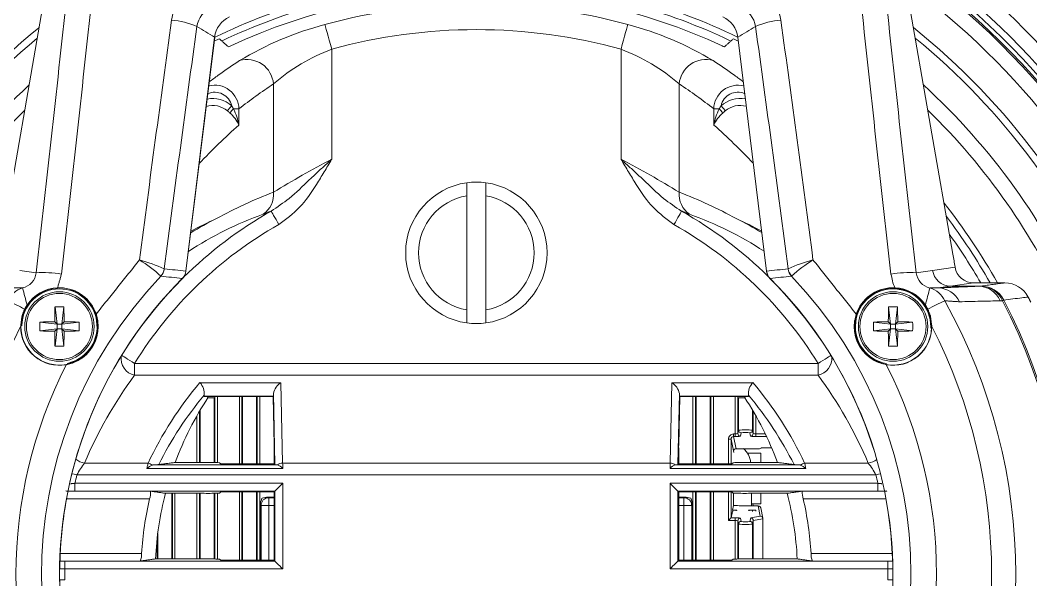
# Model space of a CAD drawing. Extents: x 7 to 113, y 1 to 87.
# Drawn here: x 105.198 to 109.13, y 36.797 to 38.972 of the extents above; entities that cross this region are included whole.
import ezdxf

# ---------------------------------------------------------------- set-up
doc = ezdxf.new("R2010")
doc.units = 0
doc.header["$MEASUREMENT"] = 0
doc.layers.add('OBJECT', color=7, linetype='CONTINUOUS')

msp = doc.modelspace()

# ---------------------------------------------------------------- linework, layer by layer
at = {"layer": 'OBJECT', "lineweight": 15}
for p, q in [((105.3032, 39.1288), (105.1171, 38.063)), ((108.8273, 38.063), (108.6411, 39.1288)), ((105.3032, 39.1283), (105.1171, 38.0625)), ((108.8273, 38.0625), (108.6411, 39.1283)), ((105.8424, 37.997), (105.9541, 38.9067)), ((105.8428, 37.9969), (105.9545, 38.9066)), ((105.9525, 38.8907), (105.9722, 38.9003)), ((105.9545, 38.9066), (105.9541, 38.9067)), ((107.9918, 38.8913), (107.9732, 38.9003)), ((107.9899, 38.9066), (107.9903, 38.9067)), ((107.9899, 38.9066), (108.1016, 37.9969)), ((107.9903, 38.9067), (108.102, 37.997)), ((106.4098, 38.8598), (106.4098, 38.4319)), ((107.5356, 38.8598), (107.5356, 38.4319)), ((106.1832, 38.725), (106.1832, 38.3038)), ((107.7622, 38.725), (107.7622, 38.3038)), ((106.0274, 38.6281), (106.0488, 38.6281)), ((106.0488, 38.6281), (106.0488, 38.565)), ((107.8966, 38.6281), (107.8966, 38.565)), ((107.918, 38.6281), (107.8966, 38.6281)), ((106.9352, 38.2901), (106.9352, 37.8464)), ((107.0102, 37.8464), (107.0102, 38.2901)), ((108.8273, 38.063), (108.8273, 38.0625)), ((105.1962, 38), (105.2597, 37.9909)), ((105.8424, 37.997), (105.8428, 37.9969)), ((108.1016, 37.9969), (108.102, 37.997)), ((108.6847, 37.9909), (108.7482, 38)), ((108.7482, 38), (108.8357, 38.0126)), ((105.8282, 37.9677), (105.8284, 37.9676)), ((108.116, 37.9676), (108.1161, 37.9677)), ((108.9075, 37.9515), (108.8172, 37.9385)), ((109.0296, 37.9515), (108.9075, 37.9515)), ((108.8172, 37.9385), (108.7704, 37.9318)), ((108.8172, 37.9385), (108.9278, 37.9385)), ((105.3331, 37.858), (105.3409, 37.791)), ((105.3673, 37.858), (105.3594, 37.791)), ((108.5771, 37.858), (108.5849, 37.791)), ((108.6113, 37.858), (108.6034, 37.791)), ((105.2035, 37.7961), (105.2067, 37.8152)), ((105.2739, 37.7988), (105.3409, 37.791)), ((105.3409, 37.791), (105.3318, 37.8001)), ((105.3685, 37.8001), (105.3594, 37.791)), ((105.4265, 37.7988), (105.3594, 37.791)), ((108.5179, 37.7988), (108.5849, 37.791)), ((108.5849, 37.791), (108.5758, 37.8001)), ((108.6125, 37.8001), (108.6034, 37.791)), ((108.6705, 37.7988), (108.6034, 37.791)), ((105.2739, 37.7646), (105.3409, 37.7725)), ((105.3318, 37.7634), (105.3409, 37.7725)), ((105.3331, 37.7055), (105.3409, 37.7725)), ((105.3409, 37.791), (105.3594, 37.791)), ((105.3409, 37.791), (105.3409, 37.7725)), ((105.3594, 37.7725), (105.3409, 37.7725)), ((105.3594, 37.7725), (105.3594, 37.791)), ((105.3673, 37.7055), (105.3594, 37.7725)), ((105.3594, 37.7725), (105.3685, 37.7634)), ((105.4265, 37.7646), (105.3594, 37.7725)), ((108.5179, 37.7646), (108.5849, 37.7725)), ((108.5758, 37.7634), (108.5849, 37.7725)), ((108.5771, 37.7055), (108.5849, 37.7725)), ((108.5849, 37.791), (108.5849, 37.7725)), ((108.5849, 37.791), (108.6034, 37.791)), ((108.6034, 37.7725), (108.5849, 37.7725)), ((108.6034, 37.7725), (108.6034, 37.791)), ((108.6034, 37.7725), (108.6125, 37.7634)), ((108.6705, 37.7646), (108.6034, 37.7725)), ((108.6113, 37.7055), (108.6034, 37.7725)), ((105.4284, 37.6537), (105.4385, 37.6605)), ((105.6427, 37.5922), (105.6427, 37.6382)), ((105.6427, 37.6382), (108.3026, 37.6382)), ((108.3026, 37.5922), (108.3026, 37.6382)), ((108.5587, 37.636), (108.5681, 37.634)), ((108.3026, 37.5922), (105.6427, 37.5922)), ((105.8969, 37.5634), (106.2124, 37.5634)), ((106.2124, 37.5634), (106.2189, 37.2506)), ((107.733, 37.5634), (107.7265, 37.2506)), ((108.0485, 37.5634), (107.733, 37.5634)), ((106.1886, 37.2449), (106.1828, 37.5214)), ((107.7568, 37.2449), (107.7626, 37.5214)), ((106.1824, 37.5104), (105.9132, 37.5104)), ((105.9289, 37.5094), (106.1814, 37.5094)), ((105.9525, 37.5046), (105.9525, 37.253)), ((105.955, 37.2529), (105.955, 37.5094)), ((105.965, 37.5094), (105.965, 37.2527)), ((106.0504, 37.248), (106.0504, 37.5094)), ((106.0604, 37.5094), (106.0604, 37.248)), ((106.0629, 37.248), (106.0629, 37.5094)), ((106.1175, 37.5094), (106.1175, 37.248)), ((106.12, 37.248), (106.12, 37.5094)), ((106.13, 37.5094), (106.13, 37.248)), ((106.1824, 37.5104), (106.1814, 37.5094)), ((106.1814, 37.5094), (106.1853, 37.321)), ((107.764, 37.5094), (107.7601, 37.321)), ((107.763, 37.5104), (107.764, 37.5094)), ((107.763, 37.5104), (108.0322, 37.5104)), ((108.0165, 37.5094), (107.764, 37.5094)), ((107.8154, 37.248), (107.8154, 37.5094)), ((107.8254, 37.5094), (107.8254, 37.248)), ((107.8279, 37.248), (107.8279, 37.5094)), ((107.8825, 37.5094), (107.8825, 37.248)), ((107.885, 37.248), (107.885, 37.5094)), ((107.895, 37.5094), (107.895, 37.248)), ((107.9804, 37.3639), (107.9804, 37.5094)), ((107.9904, 37.5094), (107.9904, 37.3656)), ((107.9929, 37.3782), (107.9929, 37.5046)), ((105.8954, 37.4521), (105.8954, 37.2532)), ((105.8979, 37.2532), (105.8979, 37.4564)), ((108.0475, 37.4564), (108.0475, 37.3782)), ((108.05, 37.3656), (108.05, 37.4521)), ((105.8854, 37.2532), (105.8854, 37.4348)), ((108.06, 37.4348), (108.06, 37.3639)), ((107.9738, 37.3639), (107.9804, 37.3639)), ((107.9738, 37.3539), (107.9738, 37.3639)), ((107.9804, 37.3539), (107.9804, 37.3639)), ((107.9904, 37.3656), (107.9929, 37.3782)), ((108.0029, 37.3683), (108.0004, 37.3557)), ((108.04, 37.3557), (108.0375, 37.3683)), ((108.0475, 37.3782), (108.05, 37.3656)), ((108.06, 37.3639), (108.06, 37.3539)), ((108.06, 37.3639), (108.0973, 37.3639)), ((107.9539, 37.248), (107.9539, 37.3438)), ((107.9639, 37.3438), (107.9539, 37.3438)), ((107.9639, 37.3438), (107.9639, 37.248)), ((107.9741, 37.2924), (107.9639, 37.3438)), ((107.9738, 37.3539), (107.9832, 37.3067)), ((107.9804, 37.3539), (107.9738, 37.3539)), ((108.1021, 37.3539), (108.06, 37.3539)), ((106.1854, 37.3095), (106.1854, 37.248)), ((107.76, 37.3095), (107.76, 37.248)), ((107.9732, 37.2975), (107.9741, 37.2933)), ((107.9832, 37.3067), (108.0697, 37.3067)), ((108.0801, 37.2897), (108.0264, 37.2897)), ((108.0804, 37.3107), (108.0797, 37.3076)), ((108.0801, 37.2897), (108.0801, 37.2532)), ((108.0877, 37.3107), (108.0804, 37.3107)), ((105.4479, 37.2506), (105.6952, 37.2506)), ((105.7177, 37.2443), (106.1976, 37.2443)), ((105.9137, 37.2532), (105.8008, 37.2532)), ((105.9737, 37.2522), (105.9779, 37.248)), ((106.1854, 37.248), (105.9779, 37.248)), ((106.1886, 37.2449), (106.1854, 37.248)), ((106.2189, 37.2506), (107.7265, 37.2506)), ((108.2277, 37.2443), (107.7478, 37.2443)), ((107.7568, 37.2449), (107.76, 37.248)), ((107.76, 37.248), (107.9675, 37.248)), ((107.9717, 37.2522), (107.9675, 37.248)), ((108.0317, 37.2532), (108.1446, 37.2532)), ((108.4974, 37.2506), (108.2502, 37.2506)), ((108.5272, 37.2046), (105.4182, 37.2046)), ((106.2191, 37.2298), (105.6908, 37.2298)), ((107.7263, 37.2298), (108.2545, 37.2298)), ((105.4105, 37.1721), (105.4105, 37.1421)), ((105.4105, 37.1721), (106.2191, 37.1721)), ((106.2191, 37.1721), (106.2191, 36.8393)), ((108.5349, 37.1721), (107.7263, 37.1721)), ((107.7263, 37.1721), (107.7263, 36.8393)), ((108.5349, 37.1721), (108.5349, 37.1421)), ((105.3835, 37.1416), (105.7044, 37.1416)), ((106.1891, 37.1421), (105.4105, 37.1421)), ((105.763, 37.1332), (105.9137, 37.1332)), ((105.7875, 37.1332), (105.7875, 36.8782)), ((105.79, 36.8782), (105.79, 37.1332)), ((105.8, 37.1332), (105.8, 36.8782)), ((105.8854, 36.8782), (105.8854, 37.1332)), ((105.8954, 37.1332), (105.8954, 36.8782)), ((105.8979, 36.8782), (105.8979, 37.1332)), ((105.9525, 37.1335), (105.9525, 36.878)), ((105.955, 36.8779), (105.955, 37.1335)), ((105.965, 37.1337), (105.965, 36.8777)), ((105.9779, 37.1385), (105.9737, 37.1343)), ((105.9779, 37.1385), (106.1854, 37.1385)), ((106.0504, 36.873), (106.0504, 37.1385)), ((106.0604, 37.1385), (106.0604, 36.873)), ((106.0629, 36.873), (106.0629, 37.1385)), ((106.1175, 37.1385), (106.1175, 36.873)), ((106.12, 36.873), (106.12, 37.1385)), ((106.13, 37.1385), (106.13, 36.873)), ((106.1891, 37.1421), (106.1854, 37.1385)), ((106.1854, 37.1385), (106.1854, 36.873)), ((106.1891, 36.8693), (106.1891, 37.1421)), ((107.7563, 37.1421), (107.76, 37.1385)), ((107.7563, 37.1421), (108.5349, 37.1421)), ((107.7563, 36.8693), (107.7563, 37.1421)), ((107.9675, 37.1385), (107.76, 37.1385)), ((107.76, 37.1385), (107.76, 36.873)), ((107.8154, 36.873), (107.8154, 37.1385)), ((107.8254, 37.1385), (107.8254, 36.873)), ((107.8279, 36.873), (107.8279, 37.1385)), ((107.8825, 37.1385), (107.8825, 36.873)), ((107.885, 36.873), (107.885, 37.1385)), ((107.895, 37.1385), (107.895, 36.873)), ((107.9539, 37.0281), (107.9539, 37.1385)), ((107.9639, 37.1385), (107.9639, 37.0381)), ((107.9675, 37.1385), (107.9717, 37.1343)), ((107.9739, 37.134), (107.9739, 37.0858)), ((108.1824, 37.1332), (108.0317, 37.1332)), ((108.0439, 37.0849), (108.0439, 37.1332)), ((108.0801, 37.1332), (108.0801, 37.0928)), ((108.5609, 37.1416), (108.241, 37.1416)), ((105.3781, 37.1116), (105.3781, 37.1135)), ((105.7008, 37.1116), (105.3781, 37.1116)), ((106.1327, 36.873), (106.1327, 37.0882)), ((106.1348, 37.0861), (106.1327, 37.0882)), ((106.1348, 36.873), (106.1348, 37.0861)), ((106.1348, 37.0861), (106.1648, 37.0861)), ((106.1854, 37.1182), (106.1627, 37.1182)), ((106.1627, 37.1182), (106.1648, 37.1161)), ((106.1648, 37.1161), (106.1648, 37.0861)), ((106.1648, 37.1161), (106.1854, 37.1161)), ((106.1854, 37.0861), (106.1648, 37.0861)), ((106.1648, 37.0861), (106.1648, 36.873)), ((107.7827, 37.1182), (107.76, 37.1182)), ((107.76, 37.1161), (107.7806, 37.1161)), ((107.7806, 37.0861), (107.76, 37.0861)), ((107.7806, 37.1161), (107.7827, 37.1182)), ((107.7806, 37.0861), (107.7806, 37.1161)), ((107.7806, 36.873), (107.7806, 37.0861)), ((107.7806, 37.0861), (107.8106, 37.0861)), ((107.8127, 37.0882), (107.8106, 37.0861)), ((107.8106, 37.0861), (107.8106, 36.873)), ((107.8127, 36.873), (107.8127, 37.0882)), ((107.9699, 37.0682), (107.9734, 37.0858)), ((107.9739, 37.0884), (107.9734, 37.0858)), ((107.9734, 37.0858), (107.981, 37.0858)), ((108.0647, 37.0848), (108.0398, 37.0848)), ((108.0647, 37.0849), (108.0411, 37.0849)), ((108.0801, 37.0928), (108.0439, 37.0928)), ((108.0647, 37.0849), (108.0647, 37.0848)), ((108.0697, 37.0844), (108.0647, 37.0848)), ((108.0777, 37.0443), (108.0697, 37.0844)), ((108.2445, 37.1116), (108.5667, 37.1116)), ((107.9639, 37.0381), (107.9688, 37.0629)), ((107.9703, 37.0682), (107.9688, 37.0682)), ((107.9703, 37.0682), (107.9703, 37.0628)), ((107.9835, 37.0682), (107.9703, 37.0682)), ((107.9858, 37.0682), (107.9835, 37.0682)), ((107.9835, 37.0682), (107.9835, 37.0653)), ((107.9858, 37.0662), (107.9858, 37.0682)), ((108.032, 37.0682), (108.032, 37.0662)), ((108.0343, 37.0682), (108.032, 37.0682)), ((108.0475, 37.0682), (108.0343, 37.0682)), ((108.0343, 37.0682), (108.0343, 37.0653)), ((108.0475, 37.0682), (108.0475, 37.0628)), ((108.0602, 37.0682), (108.0475, 37.0682)), ((108.0602, 37.0682), (108.0602, 37.0633)), ((108.0875, 37.0361), (108.0795, 37.0764)), ((107.9804, 37.0281), (107.9539, 37.0281)), ((107.9638, 37.038), (107.9804, 37.038)), ((107.9804, 37.038), (107.9804, 37.0281)), ((107.9804, 36.8777), (107.9804, 37.0281)), ((107.9929, 37.0138), (107.9904, 37.0263)), ((107.9904, 37.0263), (107.9904, 36.8779)), ((107.9929, 36.878), (107.9929, 37.0138)), ((108.0004, 37.0363), (108.0029, 37.0238)), ((108.0375, 37.0238), (108.0402, 37.0373)), ((108.0402, 37.0373), (108.0777, 37.0443)), ((108.0502, 37.0272), (108.0475, 37.0138)), ((108.0475, 37.0138), (108.0475, 36.8782)), ((108.0877, 37.0346), (108.0502, 37.0276)), ((108.0502, 37.0272), (108.0502, 37.0276)), ((108.0502, 36.8782), (108.0502, 37.0272)), ((108.0877, 37.0342), (108.0877, 37.0346)), ((108.0877, 37.0342), (108.0877, 36.8782)), ((105.7329, 36.8782), (105.7329, 36.9774)), ((105.7304, 36.9565), (105.7304, 36.8782)), ((105.3534, 36.8699), (105.3534, 36.8998)), ((105.3534, 36.8998), (105.67, 36.8998)), ((108.5913, 36.8998), (108.2754, 36.8998)), ((105.3534, 36.8699), (105.3519, 36.8699)), ((105.6648, 36.8699), (105.3534, 36.8699)), ((105.3711, 36.8393), (105.3711, 36.8693)), ((105.3711, 36.8693), (106.1891, 36.8693)), ((105.9137, 36.8782), (105.7241, 36.8782)), ((105.9737, 36.8772), (105.9779, 36.873)), ((106.1854, 36.873), (105.9779, 36.873)), ((106.1891, 36.8693), (106.1854, 36.873)), ((107.7563, 36.8693), (107.76, 36.873)), ((108.5743, 36.8693), (107.7563, 36.8693)), ((107.76, 36.873), (107.9675, 36.873)), ((107.9717, 36.8772), (107.9675, 36.873)), ((108.0317, 36.8782), (108.2213, 36.8782)), ((108.2805, 36.8699), (108.592, 36.8699)), ((108.5743, 36.8393), (108.5743, 36.8693)), ((108.592, 36.8699), (108.592, 36.884)), ((106.2191, 36.8393), (105.3711, 36.8393)), ((107.7263, 36.8393), (108.5743, 36.8393))]:
    msp.add_line(p, q, dxfattribs=at)
at = {"layer": 'OBJECT', "lineweight": 15, "flags": 128}
for points in [[(106.4098, 38.8598), (106.4049, 38.8776), (106.4002, 38.8947), (106.3958, 38.9107), (106.3918, 38.9249), (106.3885, 38.9369), (106.386, 38.9463), (106.3842, 38.9526), (106.3833, 38.9558)], [(107.5356, 38.8598), (107.5405, 38.8776), (107.5452, 38.8947), (107.5496, 38.9107), (107.5536, 38.9249), (107.5569, 38.9369), (107.5594, 38.9463), (107.5612, 38.9526), (107.5621, 38.9558)], [(106.0039, 38.6206), (106.0053, 38.6222), (106.007, 38.6242), (106.0089, 38.6264), (106.011, 38.6288), (106.0133, 38.6314), (106.0156, 38.6342), (106.0181, 38.637), (106.0206, 38.6399)], [(107.9415, 38.6206), (107.9401, 38.6222), (107.9384, 38.6242), (107.9365, 38.6264), (107.9344, 38.6288), (107.9321, 38.6314), (107.9298, 38.6342), (107.9273, 38.637), (107.9248, 38.6399)], [(106.1744, 38.2304), (106.1754, 38.2286), (106.1773, 38.2252), (106.1802, 38.2201), (106.1838, 38.2136), (106.1882, 38.2059), (106.1931, 38.1973), (106.1983, 38.188), (106.2038, 38.1783)], [(107.771, 38.2304), (107.77, 38.2286), (107.7681, 38.2252), (107.7652, 38.2201), (107.7615, 38.2136), (107.7572, 38.2059), (107.7523, 38.1973), (107.747, 38.188), (107.7416, 38.1783)], [(109.0248, 37.8846), (109.0244, 37.8845), (109.024, 37.8842), (109.0235, 37.884), (109.0229, 37.8837), (109.0223, 37.8834), (109.0216, 37.883), (109.0208, 37.8826), (109.02, 37.8821)], [(105.2059, 37.8226), (105.2003, 37.7767), (105.2005, 37.7715)], [(108.7428, 37.7612), (108.7441, 37.7767), (108.7385, 37.8226)], [(105.5921, 37.6694), (105.5936, 37.6685), (105.5969, 37.6664), (105.6019, 37.6634), (105.6082, 37.6594), (105.6158, 37.6548), (105.6242, 37.6496), (105.6333, 37.644), (105.6427, 37.6382)], [(108.3525, 37.6689), (108.3518, 37.6685), (108.3485, 37.6664), (108.3435, 37.6634), (108.3372, 37.6594), (108.3296, 37.6548), (108.3212, 37.6496), (108.3121, 37.644), (108.3026, 37.6382)], [(105.3988, 37.2094), (105.4075, 37.2073), (105.4182, 37.2046)], [(108.5456, 37.2092), (108.5379, 37.2073), (108.5272, 37.2046)], [(106.2191, 37.1721), (106.2133, 37.1663), (106.2077, 37.1608), (106.2026, 37.1556), (106.1981, 37.1511), (106.1943, 37.1474), (106.1915, 37.1446), (106.1898, 37.1428), (106.1891, 37.1421)], [(107.7263, 37.1721), (107.7321, 37.1663), (107.7376, 37.1608), (107.7428, 37.1556), (107.7473, 37.1511), (107.751, 37.1474), (107.7539, 37.1446), (107.7556, 37.1428), (107.7563, 37.1421)], [(108.0502, 37.0849), (108.0499, 37.0859), (108.0482, 37.0928)], [(107.9638, 37.038), (107.9635, 37.0377), (107.9628, 37.037), (107.9619, 37.0361), (107.9606, 37.0348), (107.9591, 37.0333), (107.9575, 37.0317), (107.9557, 37.0299), (107.9539, 37.0281)], [(106.2191, 36.8393), (106.2133, 36.8451), (106.2077, 36.8507), (106.2026, 36.8558), (106.1981, 36.8603), (106.1943, 36.8641), (106.1915, 36.8669), (106.1898, 36.8686), (106.1891, 36.8693)], [(107.7263, 36.8393), (107.7321, 36.8451), (107.7376, 36.8507), (107.7428, 36.8558), (107.7473, 36.8603), (107.751, 36.8641), (107.7539, 36.8669), (107.7556, 36.8686), (107.7563, 36.8693)]]:
    msp.add_lwpolyline(points, dxfattribs=at)
at = {"layer": 'OBJECT', "lineweight": 15}
for centre, radius in [((105.3502, 37.7817), 0.135), ((105.3502, 37.7817), 0.1287), ((108.5942, 37.7817), 0.135), ((108.5942, 37.7817), 0.1287)]:
    msp.add_circle(centre, radius, dxfattribs=at)
for centre, radius, start, end in [((106.9727, 36.8182), 3.76, 16.2407, 79.9508), ((106.9727, 36.8182), 3.76, 108.032, 163.7593), ((106.9727, 36.8182), 3.0068, 93.8025, 160.2009), ((106.9727, 36.8182), 3.0068, 19.7991, 86.1975), ((106.9727, 36.8182), 2.9472, 93.9337, 159.5632), ((106.9727, 36.8182), 2.9472, 20.4368, 86.0663), ((106.9725, 36.818), 3.3058, 37.8845, 52.1155), ((107.0395, 36.885), 3.2124, 37.675, 52.325), ((106.9727, 36.8182), 2.9217, 121.1451, 159.3669), ((106.9727, 36.8182), 2.901, 121.6184, 159.7287), ((106.9727, 36.8182), 2.9067, 121.4467, 159.3669), ((106.9727, 36.8182), 2.9217, 20.6331, 58.8549), ((106.9727, 36.8182), 2.9067, 20.6331, 58.5533), ((106.9727, 36.8182), 2.901, 20.2713, 58.3816), ((106.9727, 36.8182), 2.3227, 95.19, 115.9848), ((106.9727, 36.8182), 2.3227, 64.0424, 84.81), ((106.9727, 36.8182), 2.841, 126.047, 159.2386), ((-33.9186, 53.9231), 140.0872, 353.469591, 353.925431), ((-35.4294, 54.0091), 141.6965, 353.506879, 353.96012), ((105.9864, 38.9444), 0.2017, 114.6398, 172.0362), ((106.9727, 36.8182), 2.2979, 95.19, 115.4799), ((106.9727, 36.8182), 2.2979, 64.5353, 84.81), ((107.958, 38.9444), 0.2017, 7.9672, 65.3569), ((249.3529, 54.0068), 141.6755, 186.039846, 186.493154), ((247.863, 53.9231), 140.0872, 186.074569, 186.530409), ((106.9727, 36.8182), 2.841, 20.7614, 53.9816), ((106.9727, 36.8182), 2.2663, 65.0518, 114.9482), ((105.984, 38.9326), 0.1, 113.3876, 171.2017), ((106.9727, 36.8182), 2.2174, 74.5854, 105.4146), ((107.9605, 38.9326), 0.0999, 8.7784, 66.6324), ((247.4807, 19.4991), 143.0259, 172.174749, 172.551256), ((105.7698, 38.6942), 0.2786, 65.5444, 86.5355), ((106.0519, 38.895), 0.0985, 113.545, 173.203), ((107.8925, 38.895), 0.0985, 6.7996, 66.4524), ((108.1746, 38.6942), 0.2786, 93.4645, 114.4556), ((-33.5363, 19.4991), 143.0259, 7.448744, 7.825251), ((106.9727, 36.8182), 2.7223, 128.6961, 158.2371), ((245.9939, 19.581), 141.4409, 172.130031, 172.515096), ((106.7134, 37.7104), 1.2884, 104.8429, 120.9455), ((106.9727, 36.8182), 2.1178, 74.5854, 105.4146), ((107.232, 37.7104), 1.2884, 59.0545, 75.1571), ((-32.0639, 19.5791), 141.4554, 7.484924, 7.869949), ((106.9727, 36.8182), 2.7223, 21.7629, 51.3353), ((106.9727, 36.8182), 2.6951, 129.3545, 157.3213), ((106.9727, 36.8182), 2.6951, 22.6787, 50.6776), ((106.0026, 38.8967), 0.0276, 279.6985, 300.8582), ((106.6762, 38.1542), 0.7542, 110.6874, 130.8196), ((107.2691, 38.1542), 0.7542, 49.1804, 69.3126), ((107.9428, 38.8967), 0.0276, 239.1418, 260.3015), ((106.0805, 38.7167), 0.103, 4.5856, 106.7283), ((107.8649, 38.7167), 0.103, 73.2717, 175.4144), ((106.9727, 36.8182), 2.5781, 132.4736, 156.1759), ((105.9548, 38.6259), 0.094, 1.3325, 104.5684), ((107.4867, 36.7742), 2.3462, 123.7502, 127.798), ((106.4587, 36.7742), 2.3462, 52.202, 56.2498), ((107.9904, 38.6261), 0.0938, 75.917, 178.7753), ((106.9727, 36.8182), 2.5781, 23.8241, 47.5622), ((105.9457, 38.5548), 0.1133, 48.6656, 100.5764), ((105.9551, 38.6257), 0.067, 12.1665, 114.3453), ((107.99, 38.626), 0.0666, 66.2124, 168), ((107.9994, 38.5555), 0.1126, 79.7346, 131.4484), ((106.9727, 36.8182), 2.5186, 134.2685, 155.8244), ((105.9461, 38.5489), 0.0921, 51.0889, 105.5235), ((106.1137, 38.5427), 0.1214, 135.3088, 145.3865), ((105.8273, 38.5251), 0.225, 10.2132, 27.2366), ((108.118, 38.5251), 0.225, 152.7634, 169.7868), ((107.8317, 38.5427), 0.1214, 34.6135, 44.6912), ((107.999, 38.5497), 0.0913, 74.8027, 129.0561), ((106.9727, 36.8182), 2.5186, 24.1756, 45.7698), ((105.9272, 38.5103), 0.1333, 24.2429, 49.506), ((108.0182, 38.5103), 0.1333, 130.494, 155.7571), ((108.1102, 35.1598), 3.6875, 117.459, 121.504), ((105.8352, 35.1598), 3.6875, 58.496, 62.541), ((106.9727, 38.0682), 0.275, 82.1625, 97.8375), ((106.7553, 36.7753), 1.632, 110.5201, 119.1065), ((106.0901, 38.295), 0.0936, 304.7211, 5.4021), ((106.9727, 38.0682), 0.275, 97.8375, 262.1625), ((106.9727, 38.0682), 0.275, 277.8375, 82.1625), ((107.8553, 38.295), 0.0936, 174.5979, 235.2789), ((107.1901, 36.7753), 1.632, 60.8935, 69.4799), ((106.9727, 38.0682), 0.225, 99.5941, 260.4059), ((106.9727, 38.0682), 0.225, 279.5941, 80.4059), ((106.9727, 36.8182), 1.6222, 119.4806, 134.6763), ((106.9727, 36.8182), 1.6222, 45.5018, 60.5194), ((106.9727, 36.8182), 2.3227, 29.2024, 38.4121), ((106.5929, 36.9441), 1.3509, 109.4377, 123.2503), ((106.5985, 36.9184), 1.4323, 116.4073, 120.9836), ((107.3538, 36.9471), 1.3477, 56.7807, 70.5724), ((107.3494, 36.9231), 1.427, 59.055, 63.5981), ((106.9727, 36.8182), 2.2979, 29.5488, 37.251), ((106.9727, 36.8182), 1.5624, 119.4806, 148.3453), ((106.9727, 36.8182), 1.5624, 31.6547, 60.5194), ((106.9727, 36.8182), 2.2663, 30.0031, 35.6618), ((105.2928, 37.4651), 0.6838, 48.6067, 57.3439), ((105.5009, 37.4476), 0.6146, 65.2548, 74.8295), ((108.4433, 37.4481), 0.6142, 105.1669, 114.7487), ((108.651, 37.4659), 0.6828, 122.6497, 131.3998), ((105.4349, 37.4704), 3.4437, 9.0586, 9.9008), ((105.1916, 37.9982), 0.0684, 282.7202, 353.8512), ((105.2825, 37.5046), 0.4868, 81.0575, 92.6887), ((105.7083, 38.0126), 0.0503, 316.658, 352.1924), ((105.7087, 38.0117), 0.0502, 317.0791, 353.0529), ((105.7925, 38.0031), 0.0502, 315.3228, 353.0261), ((105.7931, 38.003), 0.05, 314.8733, 353), ((108.1513, 38.003), 0.05, 187, 225.1267), ((108.1519, 38.0031), 0.0502, 186.9735, 224.6774), ((108.2357, 38.0117), 0.0502, 186.9474, 222.9205), ((108.2361, 38.0126), 0.0503, 187.8074, 223.3422), ((108.6619, 37.5046), 0.4868, 87.3113, 98.9425), ((108.7528, 37.9982), 0.0685, 186.1584, 257.2701), ((108.8176, 38.0083), 0.0698, 186.8424, 269.6828), ((108.9077, 38.0245), 0.0731, 189.4121, 269.8171), ((106.9579, 36.8187), 1.6771, 136.297, 224.2608), ((106.9722, 36.8187), 1.6214, 134.8733, 225.7304), ((106.9722, 36.8187), 1.6211, 134.8733, 180), ((105.4835, 35.3887), 2.602, 82.3863, 84.2213), ((106.9722, 36.8187), 1.6211, 314.8733, 45.1267), ((108.4609, 35.3883), 2.6024, 95.7789, 97.6135), ((106.9722, 36.8187), 1.6214, 314.8733, 45.1267), ((106.9865, 36.8187), 1.6771, 316.2965, 43.7035), ((109.0297, 37.8498), 0.1016, 27.1537, 90.0593), ((105.2308, 37.8454), 0.0894, 105.6603, 156.0862), ((105.3502, 37.7817), 0.1464, 90, 178.8755), ((104.0314, 37.5878), 1.2245, 13.088, 16.3005), ((105.3494, 37.7828), 0.1498, 92.3641, 146.7108), ((105.3509, 37.7804), 0.1512, 92.9157, 146.3608), ((105.3502, 37.7816), 0.1511, 22.6673, 92.6645), ((105.2529, 37.928), 0.0904, 2.167, 2.8416), ((105.3502, 37.7816), 0.1501, 22.6702, 92.6651), ((105.3502, 37.7817), 0.1464, 286.266, 90), ((108.5942, 37.7817), 0.1474, 90, 253.7192), ((108.5942, 37.7817), 0.1464, 359.3219, 260.1244), ((108.5942, 37.7816), 0.1511, 87.3355, 157.3327), ((108.5942, 37.7816), 0.1501, 87.3345, 157.3302), ((108.5942, 37.7817), 0.1474, 357.554, 90), ((108.5951, 37.783), 0.1497, 33.2592, 87.6659), ((108.6989, 37.9277), 0.0978, 177.1761, 177.7995), ((108.5937, 37.7808), 0.1509, 33.5688, 87.1548), ((109.9135, 37.5876), 1.2251, 163.7002, 166.9113), ((108.7136, 37.8454), 0.0894, 23.914, 74.3397), ((108.768, 37.8391), 0.0927, 24.6916, 88.5033), ((108.9253, 37.8454), 0.0932, 23.0897, 88.4743), ((108.9342, 37.8457), 0.0932, 23.0052, 88.4727), ((108.9362, 37.8395), 0.0994, 27.0034, 89.7484), ((104.845, 37.193), 0.7529, 60.5871, 66.1724), ((109.0994, 37.193), 0.7528, 113.8275, 119.4129), ((106.8896, 36.8187), 2.182, 330.8479, 29.1521), ((106.9722, 36.8187), 2.3074, 332.557, 27.443), ((106.9722, 36.8187), 2.3128, 332.557, 27.443), ((105.2126, 37.8438), 0.0054, 54.4106, 67.2145), ((105.2235, 37.8635), 0.00166, 24.3488, 68.2109), ((107.4635, 37.7838), 2.1318, 178.0045, 179.5615), ((105.3502, 37.5296), 0.3288, 87.0153, 92.9847), ((103.2364, 37.7838), 2.1322, 0.4385, 1.9952), ((105.3502, 37.7817), 0.1474, 281.6987, 21.7182), ((105.4913, 37.8352), 0.00497, 109.7417, 121.5605), ((105.3502, 37.7817), 0.15, 8.0526, 22.6139), ((108.5942, 37.7817), 0.15, 157.6297, 171.7872), ((108.453, 37.8347), 0.00477, 58.424, 70.7438), ((108.4531, 37.8352), 0.00498, 58.4506, 70.2473), ((110.7089, 37.7837), 2.1332, 178.005, 179.561), ((108.5942, 37.5296), 0.3288, 87.0153, 92.9847), ((106.4794, 37.7837), 2.1332, 0.439, 1.995), ((108.7209, 37.8635), 0.00166, 111.8032, 155.6464), ((108.7318, 37.8438), 0.0054, 112.7855, 125.5894), ((105.204, 37.8191), 0.00357, 60.7705, 79.405), ((105.2041, 37.8194), 0.0037, 60.9683, 78.9288), ((105.6022, 37.7817), 0.3287, 177.0144, 182.9856), ((105.3482, 35.668), 2.1322, 90.4385, 91.9952), ((105.3522, 35.668), 2.1322, 88.0048, 89.5615), ((105.0982, 37.7817), 0.3287, 357.0144, 2.9856), ((105.3493, 37.7821), 0.1509, 306.2542, 7.8553), ((105.3508, 37.7813), 0.1507, 306.0614, 8.2179), ((105.4945, 37.8255), 0.00471, 105.5176, 117.9568), ((105.499, 37.8069), 0.00378, 265.3877, 283.0947), ((105.499, 37.8066), 0.00388, 265.3832, 282.6482), ((106.9727, 38.0682), 0.275, 262.1625, 277.8375), ((108.5936, 37.7813), 0.1506, 171.7746, 233.9461), ((108.5953, 37.7822), 0.151, 172.1733, 233.7172), ((108.4454, 37.8066), 0.00388, 257.3532, 274.6154), ((108.4454, 37.8069), 0.00377, 256.9033, 274.6132), ((108.4499, 37.8255), 0.00471, 62.0487, 74.477), ((108.8462, 37.7817), 0.3287, 177.0144, 182.9856), ((108.5922, 35.668), 2.1322, 90.4385, 91.9952), ((108.5962, 35.668), 2.1322, 88.0048, 89.5615), ((108.3422, 37.7817), 0.3287, 357.0144, 2.9856), ((108.7403, 37.8194), 0.00371, 101.0796, 119.0182), ((108.7404, 37.8191), 0.00357, 100.5904, 119.2341), ((107.0791, 36.8187), 2.1125, 152.8645, 207.1355), ((105.3502, 37.7818), 0.151, 179.8345, 280.033), ((105.3502, 37.7817), 0.15, 179.8364, 280.0344), ((105.3482, 39.8955), 2.1322, 268.0048, 269.5615), ((107.4635, 37.7797), 2.1318, 180.4385, 181.9955), ((103.2364, 37.7797), 2.1322, 358.0048, 359.5615), ((105.3522, 39.8955), 2.1322, 270.4385, 271.9952), ((108.5922, 39.8955), 2.1322, 268.0048, 269.5615), ((108.5942, 37.7818), 0.151, 259.9661, 0.1663), ((108.5942, 37.7817), 0.15, 259.9653, 0.1639), ((110.7089, 37.7797), 2.1332, 180.439, 181.995), ((106.4794, 37.7797), 2.1332, 358.005, 359.561), ((108.5962, 39.8955), 2.1322, 270.4385, 271.9952), ((106.8652, 36.8187), 2.1125, 332.8646, 27.1354), ((105.3502, 38.0338), 0.3288, 267.0153, 272.9847), ((108.5942, 38.0338), 0.3288, 267.0153, 272.9847), ((105.4376, 37.6587), 0.00182, 22.7046, 66.8962), ((105.4377, 37.6587), 0.00188, 23.4746, 66.2218), ((105.6561, 37.657), 0.0661, 171.0981, 258.3145), ((108.2881, 37.6584), 0.0678, 282.3522, 4.453), ((108.5067, 37.6587), 0.00188, 113.7782, 156.5254), ((108.5067, 37.6587), 0.00182, 113.1018, 157.2975), ((106.9764, 36.8187), 1.7953, 153.0241, 206.9759), ((106.968, 36.8187), 1.7953, 333.0241, 26.9759), ((106.9845, 36.6007), 1.6684, 143.5391, 157.0763), ((106.9908, 36.6366), 1.4338, 139.7266, 154.6437), ((105.8522, 37.5207), 0.0618, 354.2341, 43.7412), ((106.244, 37.5097), 0.0623, 120.4668, 169.192), ((107.7014, 37.5097), 0.0623, 10.808, 59.5332), ((108.0931, 37.5207), 0.0618, 136.2588, 185.7659), ((106.9546, 36.6366), 1.4338, 25.3563, 40.2734), ((106.9609, 36.6007), 1.6684, 22.9237, 36.4609), ((106.0714, 37.5199), 0.1114, 355.11, 0.7578), ((107.874, 37.5199), 0.1114, 179.2422, 184.89), ((106.9895, 36.6141), 1.4029, 140.0726, 153.2744), ((106.9727, 36.8182), 1.25, 146.5702, 159.635), ((105.927, 37.4535), 0.0559, 88.1389, 94.909), ((106.9727, 36.8182), 1.25, 20.365, 33.4298), ((108.0183, 37.4363), 0.0732, 86.2283, 91.3818), ((106.9559, 36.6141), 1.4029, 26.7256, 39.9274), ((107.9739, 37.3439), 0.02, 90.0925, 180.1205), ((107.9827, 37.38), 0.0162, 261.6279, 298.0156), ((108.0004, 37.3656), 0.01, 180.2089, 270.0033), ((108.0202, 37.1824), 0.1977, 82.0559, 97.9441), ((108.0029, 37.3783), 0.01, 180.211, 270.0033), ((108.0202, 37.2899), 0.0803, 77.5382, 102.4618), ((108.0375, 37.3783), 0.01, 269.9967, 359.789), ((108.04, 37.3656), 0.01, 269.9967, 359.7907), ((108.0577, 37.38), 0.0162, 241.9844, 278.3721), ((105.5808, 37.3103), 0.6047, 359.9221, 1.011), ((108.3646, 37.3103), 0.6047, 178.989, 180.0779), ((107.9739, 37.3439), 0.01, 90.1882, 180.4477), ((107.9852, 37.4143), 0.0606, 265.4129, 284.4815), ((108.0552, 37.4143), 0.0606, 255.5187, 274.5869), ((107.9832, 37.2967), 0.01, 90.0786, 175.2513), ((107.965, 37.2486), 0.075, 3.4987, 51.3127), ((108.0722, 37.3369), 0.0303, 265.4114, 284.4812), ((105.4619, 37.3295), 0.0801, 233.1267, 259.9786), ((105.6272, 37.1021), 0.2327, 140.3671, 153.8733), ((105.7406, 37.1759), 0.0733, 113.3352, 132.7473), ((105.6873, 37.211), 0.0404, 53.0443, 78.7473), ((105.9284, 36.3576), 0.8957, 87.098, 90.9367), ((106.1966, 37.3003), 0.056, 261.7216, 270.967), ((106.2188, 37.2149), 0.0357, 89.7701, 124.7453), ((106.1818, 37.1986), 0.0486, 39.9386, 69.9681), ((102.8363, 37.2176), 3.3828, 0.2058, 0.5584), ((111.1091, 37.2176), 3.3828, 179.4416, 179.7942), ((107.7636, 37.1986), 0.0486, 110.0319, 140.0614), ((107.7266, 37.2149), 0.0357, 55.2547, 90.2299), ((107.7488, 37.3003), 0.056, 269.033, 278.2784), ((108.017, 36.3576), 0.8957, 89.0633, 92.902), ((108.2581, 37.211), 0.0404, 101.2527, 126.9557), ((108.2048, 37.1759), 0.0733, 47.2527, 66.6648), ((108.4835, 37.3295), 0.0802, 280.0267, 306.1263), ((108.3182, 37.1021), 0.2327, 26.1267, 39.6329), ((106.9727, 36.8182), 1.6018, 166.0409, 167.2353), ((106.9727, 36.8182), 1.6018, 12.7647, 13.9591), ((105.6281, 37.1354), 0.0765, 341.8491, 4.6205), ((106.9727, 36.8182), 1.25, 165.4041, 177.2487), ((105.9284, 38.0288), 0.8957, 269.0633, 272.902), ((108.017, 38.0288), 0.8957, 267.098, 270.9367), ((106.9727, 36.8182), 1.25, 2.7513, 14.5959), ((108.3172, 37.1354), 0.0765, 175.3795, 198.1509), ((106.9727, 36.8182), 1.6214, 169.5755, 177.1143), ((106.9727, 36.8182), 1.3053, 167.011, 176.4146), ((106.1972, 37.0874), 0.0646, 155.3655, 179.2567), ((106.1649, 37.0861), 0.03, 90.0825, 179.9177), ((106.1638, 37.0352), 0.0831, 90.7584, 107.6693), ((107.7805, 37.0861), 0.03, 0.0823, 89.9175), ((107.7816, 37.0352), 0.0831, 72.3307, 89.2416), ((107.7481, 37.0874), 0.0646, 0.7433, 24.6345), ((108.0182, 37.5689), 0.4845, 265.5979, 272.5464), ((108.0674, 37.0724), 0.0127, 18.1217, 102.3152), ((108.0697, 37.0744), 0.00997, 11.3553, 90.1951), ((106.9727, 36.8182), 1.3053, 3.5854, 12.989), ((107.9637, 37.0381), 0.000125, 312.5383, 345.6558), ((107.9852, 36.9772), 0.061, 75.6137, 94.5586), ((107.9827, 37.0119), 0.0163, 62.1612, 98.3259), ((108.0004, 37.0263), 0.01, 89.9974, 179.7921), ((108.0029, 37.0138), 0.01, 89.997, 179.7921), ((108.0202, 37.211), 0.1991, 262.1104, 277.8896), ((108.0202, 37.1027), 0.0808, 257.623, 282.377), ((108.0375, 37.0138), 0.01, 0.2079, 90.003), ((108.04, 37.0271), 0.0102, 2.283, 88.6493), ((108.0775, 37.0341), 0.0102, 2.4979, 88.9607), ((105.6085, 36.895), 0.0617, 335.9779, 4.5179), ((108.3369, 36.895), 0.0617, 175.4821, 204.0221), ((105.9284, 35.9826), 0.8957, 87.098, 90.9367), ((108.017, 35.9826), 0.8957, 89.0633, 92.902), ((106.9722, 36.8187), 1.6211, 180, 225.7233), ((106.9727, 36.8182), 1.6018, 179.2455, 180.7545), ((106.9727, 36.8182), 1.6018, 359.2455, 0.7545)]:
    msp.add_arc(centre, radius, start, end, dxfattribs=at)
for centre, major_axis, ratio, start_param, end_param in [((101.1787, 37.5301), (6.3338, -0.7777), 0.437652, 0.772069, 0.788423), ((112.7657, 37.5301), (6.3338, 0.7777), 0.437652, 2.353169, 2.369523), ((107.7104, 36.8182), (2.4576, 0), 0.964711, 2.313304, 2.402461), ((106.2349, 36.8182), (2.4576, 0), 0.964711, 0.739825, 0.828289), ((106.6288, 36.8182), (1.5813, 0), 0.964711, 2.006488, 2.077177), ((107.3166, 36.8182), (1.5813, 0), 0.964711, 1.065189, 1.135104), ((105.7271, 36.9716), (1.6505, -0.2027), 0.620494, 1.577155, 1.627852), ((108.2172, 36.9716), (1.6505, 0.2027), 0.620494, 1.513741, 1.564438)]:
    msp.add_ellipse(centre, major_axis=major_axis, ratio=ratio, start_param=start_param, end_param=end_param, dxfattribs=at)
for points in [[(106.0073, 38.8695), (105.9722, 38.9003)], [(107.9381, 38.8695), (107.9732, 38.9003)], [(106.0138, 38.6117), (106.0039, 38.6206)], [(106.0206, 38.6399), (106.0274, 38.6281)], [(107.9248, 38.6399), (107.918, 38.6281)], [(107.9316, 38.6117), (107.9415, 38.6206)], [(106.9352, 38.3407), (106.9352, 38.2901)], [(106.1744, 38.2304), (106.1434, 38.2181)], [(107.771, 38.2304), (107.802, 38.2181)], [(105.4933, 37.83), (105.6618, 38.0408)], [(108.2826, 38.0408), (108.4511, 37.83)], [(105.7582, 38.0058), (105.7586, 38.0056)], [(108.1858, 38.0056), (108.1862, 38.0058)], [(105.3582, 37.9855), (105.3432, 37.9325)], [(105.7455, 37.9775), (105.7449, 37.9781)], [(108.1995, 37.9781), (108.1989, 37.9775)], [(108.9367, 37.9389), (109.0296, 37.9515)], [(105.174, 37.9318), (105.2067, 37.9315)], [(108.7377, 37.9315), (108.7704, 37.9318)], [(108.7704, 37.9318), (108.9278, 37.9385)], [(108.9278, 37.9385), (108.9367, 37.9389)], [(108.8522, 37.8779), (108.7953, 37.8816)], [(109.02, 37.8821), (109.011, 37.8819)], [(109.1302, 37.8761), (109.1202, 37.8962)], [(105.2048, 37.823), (105.2147, 37.8488)], [(105.2158, 37.8482), (105.2059, 37.8226)], [(105.2147, 37.8488), (105.2241, 37.8651)], [(105.225, 37.8642), (105.2158, 37.8482)], [(105.4923, 37.8297), (105.4889, 37.8388)], [(105.4898, 37.8393), (105.4896, 37.8398)], [(105.4898, 37.8393), (105.4933, 37.83)], [(107.0102, 37.7958), (107.0102, 37.8464)], [(108.4511, 37.83), (108.4546, 37.8393)], [(108.4555, 37.8388), (108.4521, 37.8297)], [(108.4548, 37.8398), (108.4546, 37.8393)], [(108.4557, 37.8394), (108.4555, 37.8388)], [(108.7286, 37.8482), (108.7194, 37.8642)], [(108.7203, 37.8651), (108.7297, 37.8488)], [(108.7385, 37.8226), (108.7286, 37.8482)], [(108.7297, 37.8488), (108.7396, 37.823)], [(105.1992, 37.7822), (105.2047, 37.8226)], [(105.2058, 37.8222), (105.2002, 37.7822)], [(105.2048, 37.823), (105.2047, 37.8226)], [(105.2058, 37.8222), (105.2059, 37.8226)], [(105.4987, 37.8032), (105.4923, 37.8297)], [(105.4933, 37.83), (105.4998, 37.8032)], [(105.4987, 37.8032), (105.4987, 37.8027)], [(105.4999, 37.8028), (105.4998, 37.8032)], [(108.4446, 37.8032), (108.4445, 37.8028)], [(108.4446, 37.8032), (108.4511, 37.83)], [(108.4521, 37.8297), (108.4457, 37.8032)], [(108.4457, 37.8027), (108.4457, 37.8032)], [(108.7385, 37.8226), (108.7386, 37.8222)], [(108.7442, 37.7822), (108.7386, 37.8222)], [(108.7397, 37.8226), (108.7396, 37.823)], [(108.7397, 37.8226), (108.7452, 37.7822)], [(105.4385, 37.6605), (105.4384, 37.6604)], [(105.4393, 37.6594), (105.4394, 37.6595)], [(108.5049, 37.6595), (108.5051, 37.6594)], [(108.506, 37.6604), (108.5059, 37.6605)], [(105.9132, 37.5104), (105.9223, 37.5093)], [(108.0322, 37.5104), (108.0231, 37.5093)], [(107.9741, 37.2933), (107.9741, 37.293)], [(108.1218, 37.3107), (108.0877, 37.3107)], [(105.7116, 37.2432), (105.7177, 37.2443)], [(105.7365, 37.245), (105.8008, 37.2532)], [(106.1976, 37.2443), (106.1984, 37.2442)], [(107.7478, 37.2443), (107.7469, 37.2442)], [(108.2089, 37.245), (108.1446, 37.2532)], [(108.2338, 37.2432), (108.2277, 37.2443)], [(105.394, 37.1705), (105.4105, 37.1721)], [(108.551, 37.1705), (108.5349, 37.1721)], [(105.7044, 37.1416), (105.763, 37.1332)], [(108.241, 37.1416), (108.1824, 37.1332)], [(105.3534, 36.8699), (105.3504, 36.8693)], [(105.3504, 36.8693), (105.3711, 36.8693)], [(105.6648, 36.8699), (105.7241, 36.8782)], [(108.2805, 36.8699), (108.2213, 36.8782)], [(108.595, 36.8693), (108.5743, 36.8693)], [(105.3711, 36.8393), (105.3529, 36.8391)], [(108.5743, 36.8393), (108.5922, 36.8391)], [(105.3514, 36.7973), (105.3711, 36.7971)], [(108.5906, 36.7973), (108.5743, 36.7971)]]:
    msp.add_open_spline(points, degree=1, dxfattribs=at)
for points, knots in [([(105.9331, 38.7324), (105.9447, 38.7412), (105.9838, 38.7706), (106.0232, 38.797), (106.0508, 38.8154)], [0, 0, 0, 0, 0.298924, 1, 1, 1, 1]), ([(108.0112, 38.7332), (107.9999, 38.7417), (107.9613, 38.7709), (107.9222, 38.797), (107.8946, 38.8154)], [0, 0, 0, 0, 0.292278, 1, 1, 1, 1]), ([(106.1744, 38.2304), (106.1982, 38.2462), (106.2512, 38.2817), (106.3103, 38.3407), (106.362, 38.3886), (106.3902, 38.4144), (106.405, 38.4276), (106.4087, 38.4309), (106.4096, 38.4317), (106.4098, 38.4319)], [0, 0, 0, 0, 0.27983, 0.624286, 0.809772, 0.953387, 0.988094, 0.997832, 1, 1, 1, 1]), ([(106.4098, 38.4319), (106.4097, 38.4317), (106.3998, 38.4153), (106.3805, 38.3824), (106.3413, 38.3184), (106.2903, 38.2416), (106.2319, 38.1989), (106.2038, 38.1783)], [0, 0, 0, 0, 0.001834, 0.174123, 0.346362, 0.686143, 1, 1, 1, 1]), ([(107.771, 38.2304), (107.7472, 38.2462), (107.6942, 38.2817), (107.6351, 38.3407), (107.5834, 38.3886), (107.5551, 38.4144), (107.5404, 38.4276), (107.5367, 38.4309), (107.5358, 38.4317), (107.5356, 38.4319)], [0, 0, 0, 0, 0.27983, 0.624286, 0.809772, 0.953387, 0.988094, 0.997832, 1, 1, 1, 1]), ([(107.5356, 38.4319), (107.5357, 38.4317), (107.5456, 38.4153), (107.5649, 38.3824), (107.6041, 38.3184), (107.6551, 38.2416), (107.7135, 38.1989), (107.7416, 38.1783)], [0, 0, 0, 0, 0.001834, 0.174123, 0.346362, 0.686143, 1, 1, 1, 1]), ([(107.0102, 38.2901), (107.0102, 38.2903), (107.0102, 38.3072), (107.0102, 38.324), (107.0102, 38.3407)], [0, 0, 0, 0, 0.013757, 1, 1, 1, 1]), ([(108.6012, 37.9325), (108.6012, 37.9327), (108.5933, 37.9493), (108.5898, 37.9675), (108.5862, 37.9855)], [0, 0, 0, 0, 0.008014, 1, 1, 1, 1]), ([(109.011, 37.8819), (108.9857, 37.8812), (108.9331, 37.8798), (108.8798, 37.8785), (108.8522, 37.8779)], [0, 0, 0, 0, 0.480478, 1, 1, 1, 1]), ([(109.1202, 37.8962), (109.1121, 37.8952), (109.0804, 37.8914), (109.0485, 37.8875), (109.0248, 37.8846)], [0, 0, 0, 0, 0.254031, 1, 1, 1, 1]), ([(106.9352, 37.8464), (106.9352, 37.8461), (106.9352, 37.8293), (106.9352, 37.8124), (106.9352, 37.7958)], [0, 0, 0, 0, 0.013757, 1, 1, 1, 1]), ([(105.3763, 37.634), (105.3926, 37.6384), (105.4149, 37.6444), (105.4334, 37.657), (105.4384, 37.6604)], [0, 0, 0, 0, 0.730795, 1, 1, 1, 1]), ([(105.4393, 37.6594), (105.425, 37.6508), (105.4054, 37.639), (105.3827, 37.6343), (105.3765, 37.6331)], [0, 0, 0, 0, 0.729925, 1, 1, 1, 1]), ([(108.5679, 37.6331), (108.5513, 37.6375), (108.5287, 37.6434), (108.51, 37.6561), (108.5051, 37.6594)], [0, 0, 0, 0, 0.736891, 1, 1, 1, 1]), ([(108.506, 37.6604), (108.5201, 37.6518), (108.5394, 37.64), (108.562, 37.6353), (108.5681, 37.634)], [0, 0, 0, 0, 0.728743, 1, 1, 1, 1]), ([(105.9132, 37.5104), (105.9129, 37.5107), (105.9125, 37.5112), (105.9133, 37.5135), (105.9137, 37.5145)], [0, 0, 0, 0, 0.555046, 1, 1, 1, 1]), ([(105.9525, 37.5046), (105.9521, 37.5046), (105.9511, 37.5046), (105.9448, 37.5046), (105.9359, 37.5046), (105.9286, 37.5046), (105.925, 37.5046), (105.9249, 37.5046)], [0, 0, 0, 0, 0.248536, 0.497067, 0.745603, 0.994139, 1, 1, 1, 1]), ([(107.9929, 37.5046), (107.9933, 37.5046), (107.9943, 37.5046), (108.0006, 37.5046), (108.0095, 37.5046), (108.0168, 37.5046), (108.0204, 37.5046), (108.0204, 37.5046)], [0, 0, 0, 0, 0.248534, 0.497063, 0.745597, 0.994132, 1, 1, 1, 1]), ([(108.0322, 37.5104), (108.0325, 37.5107), (108.0329, 37.5112), (108.0321, 37.5135), (108.0317, 37.5145)], [0, 0, 0, 0, 0.555046, 1, 1, 1, 1]), ([(105.6908, 37.2298), (105.6918, 37.2348), (105.6933, 37.2425), (105.6947, 37.2485), (105.6952, 37.2506)], [0, 0, 0, 0, 0.64669, 1, 1, 1, 1]), ([(105.7365, 37.245), (105.7345, 37.2449), (105.7311, 37.2446), (105.7217, 37.2444), (105.7177, 37.2443)], [0, 0, 0, 0, 0.575316, 1, 1, 1, 1]), ([(108.2089, 37.245), (108.2109, 37.2449), (108.2143, 37.2446), (108.2237, 37.2444), (108.2277, 37.2443)], [0, 0, 0, 0, 0.575316, 1, 1, 1, 1]), ([(108.2545, 37.2298), (108.2536, 37.2348), (108.2521, 37.2425), (108.2507, 37.2485), (108.2502, 37.2506)], [0, 0, 0, 0, 0.64669, 1, 1, 1, 1]), ([(105.4105, 37.1421), (105.3999, 37.1421), (105.3877, 37.1422), (105.3764, 37.1422), (105.3748, 37.1423)], [0, 0, 0, 0, 0.861992, 1, 1, 1, 1]), ([(108.5349, 37.1421), (108.5454, 37.1421), (108.5577, 37.1422), (108.569, 37.1422), (108.5706, 37.1423)], [0, 0, 0, 0, 0.861992, 1, 1, 1, 1])]:
    msp.add_open_spline(points, degree=3, knots=knots, dxfattribs=at)

doc.saveas('drawing.dxf')
